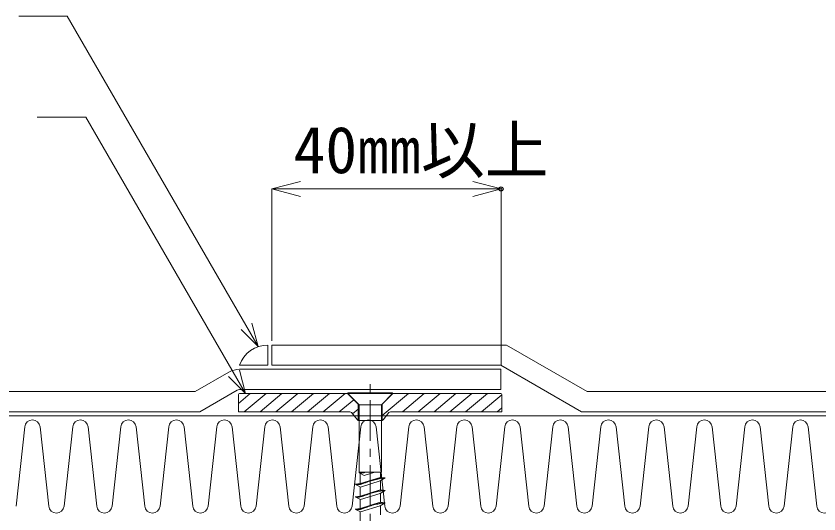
# Model space of a CAD drawing. Units: millimetres, scale not verified. Extents: x -840 to 840, y -594 to 594.
# Drawn here: x -431 to -232.9, y -255 to -132 of the extents above; entities that cross this region are included whole.
import ezdxf
from ezdxf.enums import TextEntityAlignment as Align

# ---------------------------------------------------------------- set-up
doc = ezdxf.new("R2010")
doc.units = ezdxf.units.MM
doc.header["$LTSCALE"] = 2
doc.header["$PDMODE"] = 32
doc.header["$PDSIZE"] = 1
doc.linetypes.add('CHAIN1', pattern=[8, 5, -1, 1, -1])
doc.linetypes.add('DASHED2', pattern=[3, 2, -1])
for name, color, linetype, lineweight in [('0-4_0', 7, 'Continuous', 9), ('0-8_断熱材', 4, 'Continuous', 9), ('0-A_IBｼｰﾄ', 7, 'Continuous', 9), ('0-B_寸法線', 7, 'Continuous', 9), ('0-D_中心線', 2, 'CHAIN1', 9), ('1-0_IBリキッド', 7, 'Continuous', 9), ('1-1_部材(積層鋼板)', 4, 'Continuous', 9), ('1-3_部材(ﾋﾞｽ類)', 7, 'Continuous', 9)]:
    doc.layers.add(name, color=color, linetype=linetype, lineweight=lineweight)
doc.layers.add('0-C_Defpoints', color=7, linetype='Continuous')
doc.styles.add('ＭＳ ゴシック', font='')
doc.styles.get('ＭＳ ゴシック').set_extended_font_data('MS Gothic')

# ---------------------------------------------------------------- blocks, each defined once
blk = doc.blocks.new('_Open30')
at = {"layer": '0-4_0'}
blk.add_line((0, 0), (-2, 0), dxfattribs=at)
blk.add_lwpolyline([(-2, 0.5359), (0, 0), (-2, -0.5359)], dxfattribs=at)

msp = doc.modelspace()

# ---------------------------------------------------------------- linework, layer by layer
at = {"layer": '0-8_断熱材', "color": 7}
msp.add_line((-675.137, -230.764), (566.863, -230.764), dxfattribs=at)
at = {"layer": '0-8_断熱材'}
for p, q in [((-428.881, -233.485), (-431.048, -253.042)), ((-425.125, -233.485), (-422.958, -253.042)), ((-417.035, -233.485), (-419.202, -253.042)), ((-413.28, -233.485), (-411.113, -253.042)), ((-405.19, -233.485), (-407.357, -253.042)), ((-401.434, -233.485), (-399.267, -253.042)), ((-393.344, -233.485), (-395.511, -253.042)), ((-389.588, -233.485), (-387.421, -253.042)), ((-381.499, -233.485), (-383.666, -253.042)), ((-377.743, -233.485), (-375.576, -253.042)), ((-369.653, -233.485), (-371.82, -253.042)), ((-365.897, -233.485), (-363.73, -253.042)), ((-357.807, -233.485), (-359.974, -253.042)), ((-354.052, -233.485), (-351.885, -253.042)), ((-345.962, -233.485), (-348.129, -253.042)), ((-342.206, -233.485), (-340.039, -253.042)), ((-334.116, -233.485), (-336.283, -253.042)), ((-330.36, -233.485), (-328.193, -253.042)), ((-322.271, -233.485), (-324.438, -253.042)), ((-318.515, -233.485), (-316.348, -253.042)), ((-310.425, -233.485), (-312.592, -253.042)), ((-306.669, -233.485), (-304.502, -253.042)), ((-298.579, -233.485), (-300.746, -253.042)), ((-294.824, -233.485), (-292.656, -253.042)), ((-286.734, -233.485), (-288.901, -253.042)), ((-282.978, -233.485), (-280.811, -253.042)), ((-274.888, -233.485), (-277.055, -253.042)), ((-271.132, -233.485), (-268.965, -253.042)), ((-263.042, -233.485), (-265.21, -253.042)), ((-259.287, -233.485), (-257.12, -253.042)), ((-251.197, -233.485), (-253.364, -253.042)), ((-247.441, -233.485), (-245.274, -253.042)), ((-239.351, -233.485), (-241.518, -253.042)), ((-235.595, -233.485), (-233.428, -253.042))]:
    msp.add_line(p, q, dxfattribs=at)
for centre, start, end in [((-427.003, -233.661), 5.35135, 174.64865), ((-415.158, -233.661), 5.35135, 174.64865), ((-403.312, -233.661), 5.35135, 174.64865), ((-391.466, -233.661), 5.35135, 174.64865), ((-379.621, -233.661), 5.35135, 174.64865), ((-367.775, -233.661), 5.35135, 174.64865), ((-355.929, -233.661), 5.35135, 174.64865), ((-344.084, -233.661), 5.35135, 174.64865), ((-332.238, -233.661), 5.35135, 174.64865), ((-320.393, -233.661), 5.35135, 174.64865), ((-308.547, -233.661), 5.35135, 174.64865), ((-296.701, -233.661), 5.35135, 174.64865), ((-284.856, -233.661), 5.35135, 174.64865), ((-273.01, -233.661), 5.35135, 174.64865), ((-261.165, -233.661), 5.35135, 174.64865), ((-249.319, -233.661), 5.35135, 174.64865), ((-237.473, -233.661), 5.35135, 174.64865), ((-421.08, -252.867), 185.35135, 354.64865), ((-409.235, -252.867), 185.35135, 354.64865), ((-397.389, -252.867), 185.35135, 354.64865), ((-385.544, -252.867), 185.35135, 354.64865), ((-373.698, -252.867), 185.35135, 354.64865), ((-361.852, -252.867), 185.35135, 354.64865), ((-350.007, -252.867), 185.35135, 354.64865), ((-338.161, -252.867), 185.35135, 354.64865), ((-326.315, -252.867), 185.35135, 354.64865), ((-314.47, -252.867), 185.35135, 354.64865), ((-302.624, -252.867), 185.35135, 354.64865), ((-290.779, -252.867), 185.35135, 354.64865), ((-278.933, -252.867), 185.35135, 354.64865), ((-267.087, -252.867), 185.35135, 354.64865), ((-255.242, -252.867), 185.35135, 354.64865), ((-243.396, -252.867), 185.35135, 354.64865), ((-231.551, -252.867), 185.35135, 354.64865)]:
    msp.add_arc(centre, 1.886, start, end, dxfattribs=at)
at = {"layer": '0-A_IBｼｰﾄ'}
for p, q in [((-310.047, -213.264), (-367.887, -213.264)), ((-367.887, -218.264), (-367.887, -213.264)), ((-310.047, -213.264), (-290.128, -224.764)), ((-367.887, -218.264), (-311.387, -218.264)), ((-311.387, -218.264), (-291.468, -229.764)), ((-386.82, -224.764), (-378.515, -219.969)), ((-675.137, -224.764), (-386.82, -224.764)), ((-376.512, -224.432), (-385.731, -229.764)), ((-311.387, -224.264), (-375.887, -224.264)), ((-290.128, -224.764), (566.863, -224.764)), ((-675.137, -229.764), (-385.731, -229.764)), ((-291.468, -229.764), (566.863, -229.764))]:
    msp.add_line(p, q, dxfattribs=at)
msp.add_lwpolyline([(-311.387, -224.264), (-311.387, -219.264), (-375.887, -219.264)], dxfattribs=at)
for centre, radius, end in [((-375.887, -224.514), 5.25, 120.04481), ((-375.887, -225.514), 1.25, 120.04489)]:
    msp.add_arc(centre, radius, 90, end, dxfattribs=at)
at = {"layer": '0-B_寸法線'}
for p, q in [((-367.887, -212.264), (-367.887, -174.736)), ((-360.887, -174.736), (-318.345, -174.736)), ((-311.345, -218.266), (-311.345, -174.736))]:
    msp.add_line(p, q, dxfattribs=at)
for points in [[(-371.276, -213.66), (-418.402, -132.035), (-430.402, -132.035)], [(-374.388, -225.264), (-413.817, -156.971), (-425.817, -156.971)], [(-375.518, -209.417), (-371.276, -213.66), (-372.829, -207.865)], [(-378.631, -221.021), (-374.388, -225.264), (-375.941, -219.468)]]:
    msp.add_lwpolyline(points, dxfattribs=at)
at = {"layer": '0-C_Defpoints'}
msp.add_point((-311.345, -174.736), dxfattribs=at)
at = {"layer": '0-D_中心線'}
msp.add_line((-343.637, -300.904), (-343.637, -222.753), dxfattribs=at)
at = {"layer": '1-0_IBリキッド'}
for p, q in [((-368.887, -218.264), (-368.887, -213.264)), ((-375.887, -218.264), (-368.887, -218.264))]:
    msp.add_line(p, q, dxfattribs=at)
msp.add_arc((-368.887, -220.664), 7.4, 90, 161.07536, dxfattribs=at)
at = {"layer": '1-1_部材(積層鋼板)'}
for p, q in [((-376.137, -227.667), (-373.254, -225.264)), ((-374.748, -229.764), (-369.35, -225.264)), ((-370.844, -229.764), (-365.446, -225.264)), ((-366.94, -229.764), (-361.542, -225.264)), ((-363.035, -229.764), (-357.638, -225.264)), ((-359.131, -229.764), (-353.733, -225.264)), ((-355.227, -229.764), (-349.829, -225.264)), ((-340.667, -230.645), (-334.212, -225.264)), ((-335.706, -229.764), (-330.308, -225.264)), ((-331.802, -229.764), (-326.404, -225.264)), ((-327.897, -229.764), (-322.5, -225.264)), ((-323.993, -229.764), (-318.595, -225.264)), ((-320.089, -229.764), (-314.691, -225.264)), ((-316.185, -229.764), (-311.137, -225.555)), ((-351.323, -229.764), (-347.729, -226.768)), ((-348.001, -230.25), (-346.607, -229.087)), ((-312.281, -229.764), (-311.137, -228.81)), ((-348.25, -229.947), (-346.787, -231.731)), ((-340.667, -231.764), (-340.667, -231.869)), ((-340.516, -231.764), (-340.667, -231.764)), ((-340.487, -231.731), (-339.023, -229.947))]:
    msp.add_line(p, q, dxfattribs=at)
at = {"layer": '1-1_部材(積層鋼板)', "color": 7}
for p, q in [((-311.387, -225.264), (-375.887, -225.264)), ((-348.25, -229.947), (-346.787, -231.731)), ((-340.487, -231.731), (-339.023, -229.947)), ((-346.4, -231.914), (-340.873, -231.914))]:
    msp.add_line(p, q, dxfattribs=at)
at = {"layer": '1-1_部材(積層鋼板)'}
for points in [[(-376.137, -225.514), (-376.137, -229.764), (-348.637, -229.764)], [(-346.757, -231.764), (-346.607, -231.764), (-346.607, -227.883), (-349.244, -225.264), (-375.887, -225.264)], [(-311.387, -225.264), (-338.03, -225.264), (-340.667, -227.883), (-340.667, -231.764), (-340.516, -231.764)], [(-338.637, -229.764), (-311.137, -229.764), (-311.137, -225.514)], [(-346.607, -231.869), (-346.607, -231.764), (-346.757, -231.764)]]:
    msp.add_lwpolyline(points, dxfattribs=at)
at = {"layer": '1-1_部材(積層鋼板)', "color": 7}
for points in [[(-376.137, -225.514), (-376.137, -229.764), (-348.637, -229.764)], [(-338.637, -229.764), (-311.137, -229.764), (-311.137, -225.514)]]:
    msp.add_lwpolyline(points, dxfattribs=at)
at = {"layer": '1-1_部材(積層鋼板)', "color": 7, "linetype": 'DASHED2'}
for points in [[(-349.244, -225.264), (-346.607, -227.883), (-346.607, -231.869)], [(-338.03, -225.264), (-340.667, -227.883), (-340.667, -231.869)]]:
    msp.add_lwpolyline(points, dxfattribs=at)
at = {"layer": '1-1_部材(積層鋼板)'}
for centre, radius, start, end in [((-375.887, -225.514), 0.25, 90, 180), ((-311.387, -225.514), 0.25, 0, 90), ((-348.637, -230.264), 0.5, 39.3586, 90), ((-338.637, -230.264), 0.5, 90, 140.6414), ((-346.4, -231.414), 0.5, 219.3586, 224.427), ((-346.4, -231.414), 0.5, 224.427, 245.59777), ((-340.873, -231.414), 0.5, 294.33382, 315.573), ((-340.873, -231.414), 0.5, 315.573, 320.6414)]:
    msp.add_arc(centre, radius, start, end, dxfattribs=at)
at = {"layer": '1-1_部材(積層鋼板)', "color": 7}
for centre, radius, start, end in [((-375.887, -225.514), 0.25, 90, 180), ((-311.387, -225.514), 0.25, 0, 90), ((-348.637, -230.264), 0.5, 39.3586, 90), ((-338.637, -230.264), 0.5, 90, 140.6414), ((-346.4, -231.414), 0.5, 219.3586, 270), ((-340.873, -231.414), 0.5, 270, 320.6414)]:
    msp.add_arc(centre, radius, start, end, dxfattribs=at)
at = {"layer": '1-3_部材(ﾋﾞｽ類)'}
for p, q in [((-346.403, -228.011), (-349.15, -225.264)), ((-340.87, -228.011), (-338.123, -225.264)), ((-346.143, -244.71), (-346.143, -244.619)), ((-346.143, -247.471), (-346.143, -244.942)), ((-345.183, -244.709), (-345.163, -244.709)), ((-345.183, -244.795), (-345.163, -244.795)), ((-341.143, -245.945), (-341.143, -244.619)), ((-341.143, -249.04), (-341.143, -246.774)), ((-346.143, -250.566), (-346.143, -248.265)), ((-346.143, -253.628), (-346.143, -251.36)), ((-341.143, -252.102), (-341.143, -249.869)), ((-341.143, -255.197), (-341.143, -252.932)), ((-346.143, -256.723), (-346.143, -254.423))]:
    msp.add_line(p, q, dxfattribs=at)
for points in [[(-338.123, -225.103), (-338.123, -225.264), (-349.15, -225.264), (-349.15, -225.103)], [(-346.403, -244.619), (-346.403, -228.011), (-340.87, -228.011), (-340.87, -244.619)], [(-339.939, -246.079), (-341.177, -245.941), (-346.014, -247.454), (-347.334, -247.63), (-346.014, -248.334), (-341.177, -246.794)], [(-339.939, -249.173), (-341.177, -249.036), (-346.014, -250.548), (-347.334, -250.724), (-346.014, -251.428), (-341.177, -249.888)], [(-339.939, -252.236), (-341.177, -252.099), (-346.014, -253.611), (-347.334, -253.787), (-346.014, -254.491), (-341.177, -252.951)]]:
    msp.add_lwpolyline(points, close=True, dxfattribs=at)
for points in [[(-345.457, -244.619), (-346.491, -244.756), (-345.171, -245.46), (-342.526, -244.619)], [(-345.183, -244.709), (-345.31, -244.732), (-345.439, -244.753), (-345.568, -244.77), (-345.697, -244.785), (-345.826, -244.797), (-345.954, -244.806), (-346.081, -244.813), (-346.206, -244.818), (-346.329, -244.82), (-346.37, -244.821)], [(-345.183, -244.795), (-345.295, -244.811), (-345.412, -244.826), (-345.532, -244.839), (-345.657, -244.851), (-345.784, -244.862), (-345.914, -244.872), (-346.046, -244.881), (-346.179, -244.89), (-346.233, -244.894)], [(-344.894, -244.619), (-344.966, -244.641), (-345.183, -244.709), (-345.163, -244.709)], [(-344.626, -244.619), (-344.754, -244.66), (-344.966, -244.728), (-345.183, -244.795), (-345.163, -244.795)], [(-340.181, -246.052), (-341.124, -246.166), (-341.452, -246.22), (-341.781, -246.283), (-342.109, -246.352), (-342.436, -246.429), (-342.763, -246.512), (-343.088, -246.602), (-343.413, -246.698), (-343.736, -246.8), (-344.057, -246.907), (-344.236, -246.975), (-344.418, -247.042), (-344.605, -247.11), (-344.795, -247.177), (-344.989, -247.245), (-345.187, -247.312), (-345.39, -247.38), (-345.597, -247.447), (-345.809, -247.515), (-346.026, -247.582), (-346.153, -247.606), (-346.282, -247.626), (-346.411, -247.644), (-346.54, -247.658), (-346.669, -247.67), (-346.797, -247.679), (-346.924, -247.686), (-347.049, -247.691), (-347.172, -247.694), (-347.213, -247.694)], [(-339.939, -246.079), (-341.131, -246.232), (-341.466, -246.292), (-341.799, -246.359), (-342.129, -246.432), (-342.457, -246.512), (-342.783, -246.597), (-343.106, -246.688), (-343.426, -246.784), (-343.743, -246.886), (-344.057, -246.993), (-344.236, -247.061), (-344.418, -247.128), (-344.605, -247.196), (-344.795, -247.263), (-344.989, -247.331), (-345.187, -247.398), (-345.39, -247.466), (-345.597, -247.533), (-345.809, -247.601), (-346.026, -247.668), (-346.138, -247.684), (-346.255, -247.699), (-346.375, -247.712), (-346.5, -247.724), (-346.627, -247.735), (-346.757, -247.745), (-346.889, -247.755), (-347.022, -247.764), (-347.076, -247.767)], [(-340.181, -249.146), (-341.124, -249.261), (-341.452, -249.315), (-341.781, -249.377), (-342.109, -249.447), (-342.436, -249.524), (-342.763, -249.607), (-343.088, -249.697), (-343.413, -249.793), (-343.736, -249.895), (-344.057, -250.002), (-344.236, -250.069), (-344.418, -250.137), (-344.605, -250.204), (-344.795, -250.272), (-344.989, -250.339), (-345.187, -250.407), (-345.39, -250.474), (-345.597, -250.542), (-345.809, -250.609), (-346.026, -250.677), (-346.153, -250.7), (-346.282, -250.721), (-346.411, -250.738), (-346.54, -250.753), (-346.669, -250.765), (-346.797, -250.774), (-346.924, -250.781), (-347.049, -250.786), (-347.172, -250.788), (-347.213, -250.789)], [(-339.939, -249.173), (-341.131, -249.326), (-341.466, -249.387), (-341.799, -249.454), (-342.129, -249.527), (-342.457, -249.606), (-342.783, -249.692), (-343.106, -249.782), (-343.426, -249.879), (-343.743, -249.981), (-344.057, -250.088), (-344.236, -250.155), (-344.418, -250.223), (-344.605, -250.29), (-344.795, -250.358), (-344.989, -250.425), (-345.187, -250.493), (-345.39, -250.56), (-345.597, -250.628), (-345.809, -250.695), (-346.026, -250.763), (-346.138, -250.779), (-346.255, -250.794), (-346.375, -250.807), (-346.5, -250.819), (-346.627, -250.83), (-346.757, -250.84), (-346.889, -250.849), (-347.022, -250.858), (-347.076, -250.862)], [(-340.181, -252.209), (-341.124, -252.323), (-341.452, -252.378), (-341.781, -252.44), (-342.109, -252.51), (-342.436, -252.586), (-342.763, -252.67), (-343.088, -252.76), (-343.413, -252.856), (-343.736, -252.957), (-344.057, -253.065), (-344.236, -253.132), (-344.418, -253.2), (-344.605, -253.267), (-344.795, -253.335), (-344.989, -253.402), (-345.187, -253.47), (-345.39, -253.537), (-345.597, -253.605), (-345.809, -253.672), (-346.026, -253.74), (-346.153, -253.763), (-346.282, -253.784), (-346.411, -253.801), (-346.54, -253.816), (-346.669, -253.827), (-346.797, -253.837), (-346.924, -253.844), (-347.049, -253.848), (-347.172, -253.851), (-347.213, -253.852)], [(-339.939, -252.236), (-341.131, -252.389), (-341.466, -252.45), (-341.799, -252.517), (-342.129, -252.59), (-342.457, -252.669), (-342.783, -252.754), (-343.106, -252.845), (-343.426, -252.942), (-343.743, -253.044), (-344.057, -253.151), (-344.236, -253.218), (-344.418, -253.286), (-344.605, -253.353), (-344.795, -253.421), (-344.989, -253.488), (-345.187, -253.556), (-345.39, -253.623), (-345.597, -253.691), (-345.809, -253.758), (-346.026, -253.826), (-346.138, -253.842), (-346.255, -253.856), (-346.375, -253.87), (-346.5, -253.882), (-346.627, -253.893), (-346.757, -253.903), (-346.889, -253.912), (-347.022, -253.921), (-347.076, -253.925)]]:
    msp.add_lwpolyline(points, dxfattribs=at)

# ---------------------------------------------------------------- block references
at = {"layer": '0-B_寸法線', "xscale": 3.5, "yscale": 3.5, "rotation": 180}
msp.add_blockref('_Open30', (-367.887, -174.736), dxfattribs=at)
at = {"layer": '0-B_寸法線', "xscale": 3.5, "yscale": 3.5}
msp.add_blockref('_Open30', (-311.345, -174.736), dxfattribs=at)

# ---------------------------------------------------------------- texts
at = {"layer": '0-B_寸法線', "style": 'ＭＳ ゴシック'}
msp.add_text('40㎜以上', height=11.54, dxfattribs=at).set_placement((-362.564, -174.299), align=Align.BOTTOM_LEFT)

doc.saveas('drawing.dxf')
